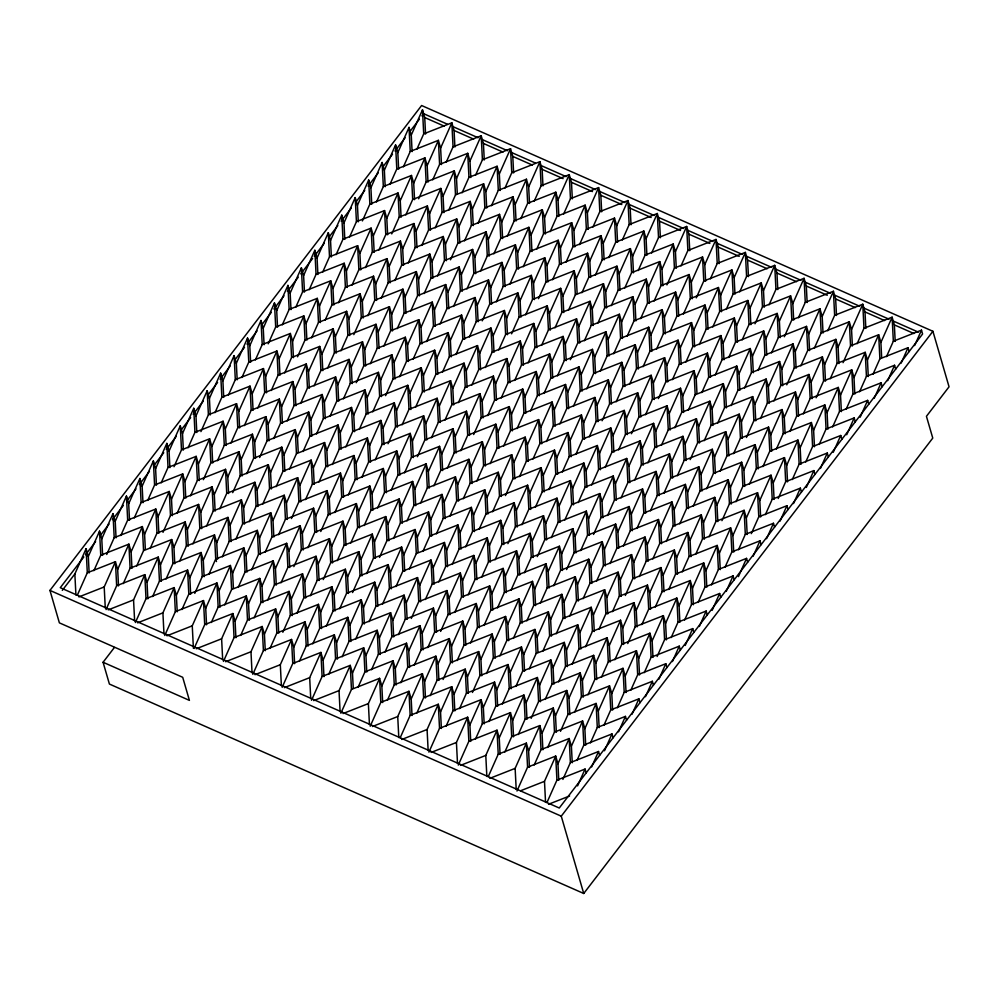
<?xml version="1.0" encoding="UTF-8"?>
<svg xmlns="http://www.w3.org/2000/svg" width="999" height="999" viewBox="0 0 999 999"><rect width="100%" height="100%" fill="white"/><g stroke="black" fill="none" stroke-linecap="round" stroke-linejoin="round"><path stroke-width="1.5" d="M62.3 590.372L74.85 573.988L86.076 548.738L88.312 556.431L89.148 572.951M88.312 556.431L99.538 531.181L101.773 538.873L102.61 555.394M101.773 538.873L112.987 513.623L115.222 521.316L116.059 537.837M77.323 595.217L87.3 572.777L86.076 548.738M115.222 521.316L126.448 496.066L128.684 503.758L129.52 520.292M93.894 570.641L100.749 555.219L99.538 531.181M128.684 503.758L139.897 478.509L142.133 486.201L142.982 502.734M106.731 554.495L114.211 537.662L112.987 513.623M142.133 486.201L153.359 460.964L155.594 468.643L156.431 485.177M120.804 535.539L127.672 520.104L126.448 496.066M155.594 468.643L166.821 443.406L169.056 451.098L169.892 467.619M134.266 517.981L141.121 502.547L139.897 478.509M105.27 607.979L104.208 586.95L115.434 561.7L87.3 572.777M169.056 451.098L180.27 425.849L182.505 433.541L183.341 450.062M147.727 500.424L154.583 484.99L153.359 460.964M118.506 585.913L117.67 569.393L128.883 544.143L100.749 555.219M182.505 433.541L193.731 408.291L195.966 415.984L196.803 432.505M161.176 482.867L168.032 467.432L166.821 443.406M131.955 568.356L131.119 551.835L142.345 526.585L114.211 537.662M106.056 609.577L116.646 585.739L115.434 561.7L117.67 569.393M195.966 415.984L207.18 390.734L209.415 398.426L210.252 414.947M174.013 466.708L181.493 449.887L180.27 425.849M145.342 549.3L144.58 534.278L155.794 509.028L127.672 520.104M123.252 583.603L130.107 568.181L128.883 544.143L131.119 551.835M209.415 398.426L220.642 373.176L222.877 380.869L223.714 397.39M188.087 447.752L194.942 432.33L193.731 408.291M158.866 533.241L158.029 516.72L169.256 491.471L141.121 502.547M136.701 566.046L143.556 550.624L142.345 526.585L144.58 534.278M222.877 380.869L234.103 355.619L236.338 363.311L237.175 379.832M200.924 431.605L208.404 414.772L207.18 390.734M172.328 515.684L171.491 499.163L182.717 473.913L154.583 484.99M150.162 548.488L157.018 533.066L155.794 509.028L158.029 516.72M236.338 363.311L247.552 338.062L249.787 345.754L250.624 362.275M214.997 412.637L221.865 397.215L220.642 373.176M185.789 498.139L184.952 481.605L196.166 456.356L168.032 467.432M162.999 532.342L170.479 515.509L169.256 491.471L171.491 499.163M134.628 620.941L133.554 599.899L144.78 574.662L116.646 585.739M249.787 345.754L261.014 320.504L263.249 328.196L264.086 344.73M228.459 395.092L235.314 379.657L234.103 355.619M199.238 480.581L198.401 464.048L209.628 438.811L181.493 449.887M177.073 513.386L183.928 497.952L182.717 473.913L184.952 481.605M147.852 598.876L147.015 582.355L158.242 557.105L130.107 568.181M263.249 328.196L274.463 302.959L276.698 310.639L277.535 327.173M241.92 377.535L248.776 362.1L247.552 338.062M212.7 463.024L211.863 446.491L223.077 421.253L194.942 432.33M190.534 495.829L197.39 480.394L196.166 456.356L198.401 464.048M161.314 581.318L160.477 564.797L171.691 539.547L143.556 550.624M135.402 622.539L146.004 598.688L144.78 574.662L147.015 582.355M276.698 310.639L287.924 285.402L290.16 293.094L290.996 309.615M255.369 359.977L262.225 344.543L261.014 320.504M226.149 445.467L225.312 428.946L236.538 403.696L208.404 414.772M203.359 479.67L210.839 462.837L209.628 438.811L211.863 446.491M174.763 563.761L173.926 547.24L185.152 521.99L157.018 533.066M152.597 596.565L159.453 581.143L158.242 557.105L160.477 564.797M290.16 293.094L301.386 267.844L303.609 275.537L304.458 292.058M268.207 343.818L275.687 326.985L274.463 302.959M239.61 427.909L238.773 411.388L250 386.138L221.865 397.215M217.445 460.714L224.3 445.279L223.077 421.253L225.312 428.946M188.224 546.203L187.387 529.682L198.601 504.433L170.479 515.509M166.059 579.008L172.914 563.586L171.691 539.547L173.926 547.24M303.609 275.537L314.835 250.287L317.07 257.979L317.907 274.5M282.28 324.862L289.148 309.428L287.924 285.402M253.072 410.352L252.223 393.831L263.449 368.581L235.314 379.657M230.894 443.156L237.762 427.734L236.538 403.696L238.773 411.388M201.686 528.646L200.836 512.125L212.063 486.875L183.928 497.952M179.508 561.45L186.376 546.028L185.152 521.99L187.387 529.682M317.07 257.979L328.296 232.73L330.532 240.422L331.368 256.943M295.741 307.305L302.597 291.883L301.386 267.844M266.521 392.794L265.684 376.273L276.91 351.024L248.776 362.1M244.355 425.599L251.211 410.177L250 386.138L252.223 393.831M215.135 511.088L214.298 494.567L225.524 469.318L197.39 480.394M192.969 543.893L199.825 528.471L198.601 504.433L200.836 512.125M163.973 633.89L162.912 612.862L174.138 587.612L146.004 598.688M330.532 240.422L341.745 215.172L343.981 222.864L344.817 239.385M309.203 289.747L316.059 274.325L314.835 250.287M279.982 375.237L279.146 358.716L290.359 333.466L262.225 344.543M257.817 408.042L264.673 392.619L263.449 368.581L265.684 376.273M228.596 493.543L227.76 477.01L238.973 451.76L210.839 462.837M206.431 526.348L213.287 510.914L212.063 486.875L214.298 494.567M177.21 611.838L176.373 595.304L187.587 570.067L159.453 581.143M343.981 222.864L355.207 197.615L357.442 205.307L358.279 221.828M322.652 272.19L329.508 256.768L328.296 232.73M293.431 357.679L292.595 341.159L303.821 315.909L275.687 326.985M271.266 390.484L278.122 375.062L276.91 351.024L279.146 358.716M242.045 475.986L241.209 459.453L252.435 434.215L224.3 445.279M219.88 508.791L226.736 493.356L225.524 469.318L227.76 477.01M190.659 594.28L189.822 577.747L201.049 552.509L172.914 563.586M164.76 635.501L175.349 611.65L174.138 587.612L176.373 595.304M357.442 205.307L368.668 180.057L370.891 187.75L371.74 204.271M336.114 254.633L342.969 239.211L341.745 215.172M306.893 340.135L306.056 323.601L317.27 298.351L289.148 309.428M284.727 372.939L291.583 357.505L290.359 333.466L292.595 341.159M255.507 458.429L254.67 441.895L265.884 416.658L237.762 427.734M232.717 492.632L240.197 475.799L238.973 451.76L241.209 459.453M204.121 576.723L203.284 560.202L214.498 534.952L186.376 546.028M181.955 609.527L188.811 594.093L187.587 570.067L189.822 577.747M370.891 187.75L382.118 162.5L384.353 170.192L385.189 186.726M349.563 237.075L356.431 221.653L355.207 197.615M320.354 322.577L319.505 306.044L330.731 280.806L302.597 291.883M297.552 356.78L305.045 339.947L303.821 315.909L306.056 323.601M268.968 440.871L268.119 424.35L279.345 399.101L251.211 410.177M246.79 473.676L253.659 458.241L252.435 434.215L254.67 441.895M217.57 559.165L216.733 542.644L227.959 517.395L199.825 528.471M194.78 593.369L202.26 576.548L201.049 552.509L203.284 560.202M384.353 170.192L395.579 144.942L397.814 152.635L398.651 169.168M362.4 220.929L369.88 204.096L368.668 180.057M333.803 305.02L332.967 288.486L344.193 263.249L316.059 274.325M311.638 337.824L318.494 322.39L317.27 298.351L319.505 306.044M282.417 423.314L281.581 406.793L292.807 381.543L264.673 392.619M259.628 457.517L267.108 440.684L265.884 416.658L268.119 424.35M231.031 541.608L230.195 525.087L241.421 499.837L213.287 510.914M208.866 574.413L215.722 558.99L214.498 534.952L216.733 542.644M397.814 152.635L409.028 127.397L411.263 135.077L412.1 151.611M376.486 201.973L383.341 186.538L382.118 162.5M347.265 287.462L346.428 270.941L357.642 245.692L329.508 256.768M325.1 320.267L331.955 304.832L330.731 280.806L332.967 288.486M295.879 405.756L295.042 389.235L306.256 363.986L278.122 375.062M273.714 438.561L280.569 423.139L279.345 399.101L281.581 406.793M244.493 524.05L243.656 507.529L254.87 482.28L226.736 493.356M222.315 556.855L229.183 541.433L227.959 517.395L230.195 525.087M193.406 648.363L192.258 625.824L203.484 600.574L175.349 611.65M411.263 135.077L422.49 109.84L424.725 117.532L425.562 134.053M389.935 184.415L396.79 168.981L395.579 144.942M360.714 269.905L359.877 253.384L371.104 228.134L342.969 239.211M338.549 302.709L345.404 287.275L344.193 263.249L346.428 270.941M309.328 388.199L308.491 371.678L319.717 346.428L291.583 357.505M287.163 421.004L294.018 405.582L292.807 381.543L295.042 389.235M257.942 506.493L257.105 489.972L268.331 464.722L240.197 475.799M235.776 539.298L242.632 523.876L241.421 499.837L243.656 507.529M206.556 624.8L205.719 608.266L216.945 583.016L188.811 594.093M403.396 166.858L410.252 151.423L409.028 127.397M374.175 252.347L373.339 235.826L384.553 210.577L356.431 221.653M352.01 285.152L358.866 269.73L357.642 245.692L359.877 253.384M322.789 370.641L321.953 354.121L333.167 328.871L305.045 339.947M300.624 403.446L307.48 388.024L306.256 363.986L308.491 371.678M271.403 488.936L270.567 472.415L281.78 447.165L253.659 458.241M249.238 521.74L256.094 506.318L254.87 482.28L257.105 489.972M220.017 607.242L219.181 590.709L230.394 565.471L202.26 576.548M194.106 648.463L204.708 624.612L203.484 600.574L205.719 608.266M416.845 149.301L423.713 133.866L422.49 109.84M387.637 234.79L386.788 218.269L398.014 193.019L369.88 204.096M365.459 267.595L372.327 252.173L371.104 228.134L373.339 235.826M336.238 353.084L335.402 336.563L346.628 311.313L318.494 322.39M314.073 385.889L320.929 370.467L319.717 346.428L321.953 354.121M284.852 471.391L284.016 454.857L295.242 429.607L267.108 440.684M262.687 504.195L269.543 488.761L268.331 464.722L270.567 472.415M233.391 588.174L232.63 573.151L243.856 547.914L215.722 558.99L216.471 561.55M211.301 622.489L218.157 607.055L216.945 583.016L219.181 590.709M401.086 217.233L400.249 200.712L411.476 175.462L383.341 186.538M378.921 250.037L385.776 234.615L384.553 210.577L386.788 218.269M349.7 335.527L348.863 319.006L360.09 293.756L331.955 304.832M327.535 368.344L334.39 352.909L333.167 328.871L335.402 336.563M298.239 452.322L297.477 437.3L308.703 412.063L280.569 423.139M276.149 486.638L283.004 471.203L281.78 447.165L284.016 454.857M246.928 572.127L246.091 555.606L257.317 530.357L229.183 541.433M224.763 604.932L231.618 589.497L230.394 565.471L232.63 573.151M414.548 199.675L413.711 183.154L424.925 157.904L396.79 168.981M391.758 233.891L399.238 217.058L398.014 193.019L400.249 200.712M363.161 317.982L362.325 301.448L373.539 276.199L345.404 287.275M340.984 350.786L347.852 335.352L346.628 311.313L348.863 319.006M311.775 436.276L310.926 419.742L322.153 394.505L294.018 405.582M289.598 469.08L296.466 453.646L295.242 429.607L297.477 437.3M260.389 554.57L259.54 538.049L270.766 512.799L242.632 523.876M238.212 587.375L245.08 571.94L243.856 547.914L246.091 555.606M427.997 182.13L427.16 165.597L438.386 140.347L410.252 151.423M405.831 214.935L412.687 199.5L411.476 175.462L413.711 183.154M376.611 300.424L375.774 283.891L387 258.654L358.866 269.73M353.821 334.628L361.301 317.794L360.09 293.756L362.325 301.448M325.224 418.718L324.388 402.197L335.614 376.948L307.48 388.024M303.059 451.523L309.915 436.088L308.703 412.063L310.926 419.742M273.838 537.012L273.002 520.491L284.228 495.242L256.094 506.318M251.673 569.817L258.529 554.395L257.317 530.357L259.54 538.049M222.677 659.815L221.616 638.786L232.842 613.536L204.708 624.612M441.458 164.573L440.621 148.039L451.835 122.802L423.713 133.866M418.668 198.776L426.148 181.943L424.925 157.904L427.16 165.597M390.072 282.867L389.235 266.333L400.449 241.096L372.327 252.173M367.907 315.672L374.762 300.237L373.539 276.199L375.774 283.891M338.686 401.161L337.849 384.64L349.063 359.39L320.929 370.467M316.521 433.966L323.376 418.531L322.153 394.505L324.388 402.197M287.3 519.455L286.463 502.934L297.677 477.684L269.543 488.761M265.135 552.26L271.99 536.838L270.766 512.799L273.002 520.491M235.914 637.749L235.077 621.228L246.291 595.978L218.157 607.055M432.742 179.82L439.597 164.385L438.386 140.347L440.621 148.039M403.521 265.309L402.684 248.788L413.911 223.539L385.776 234.615M381.356 298.114L388.211 282.68L387 258.654L389.235 266.333M352.135 383.604L351.298 367.083L362.525 341.833L334.39 352.909M329.97 416.408L336.825 400.986L335.614 376.948L337.849 384.64M300.749 501.898L299.912 485.377L311.139 460.127L283.004 471.203M278.584 534.702L285.439 519.28L284.228 495.242L286.463 502.934M249.363 620.192L248.526 603.671L259.752 578.421L231.618 589.497M223.464 661.413L234.053 637.574L232.842 613.536L235.077 621.228M446.203 162.263L453.059 146.828L451.835 122.802L454.07 130.482L454.907 147.015M416.983 247.752L416.146 231.231L427.372 205.981L399.238 217.058M394.817 280.557L401.673 265.135L400.449 241.096L402.684 248.788M365.597 366.046L364.76 349.525L375.986 324.275L347.852 335.352M343.431 398.851L350.287 383.429L349.063 359.39L351.298 367.083M314.21 484.34L313.374 467.819L324.588 442.569L296.466 453.646M291.421 518.556L298.901 501.723L297.677 477.684L299.912 485.377M262.824 602.647L261.988 586.113L273.202 560.864L245.08 571.94M240.659 635.451L247.515 620.017L246.291 595.978L248.526 603.671M430.444 230.195L429.595 213.674L440.821 188.424L412.687 199.5M408.266 262.999L415.134 247.577L413.911 223.539L416.146 231.231M379.058 348.489L378.209 331.968L389.435 306.718L361.301 317.794M356.256 382.704L363.748 365.871L362.525 341.833L364.76 349.525M327.672 466.783L326.823 450.262L338.049 425.012L309.915 436.088M305.494 499.6L312.362 484.165L311.139 460.127L313.374 467.819M276.286 585.089L275.437 568.556L286.663 543.319L258.529 554.395M254.108 617.894L260.976 602.459L259.752 578.421L261.988 586.113M443.893 212.637L443.057 196.116L454.283 170.866L426.148 181.943M421.728 245.442L428.583 230.02L427.372 205.981L429.595 213.674M392.507 330.931L391.67 314.41L402.897 289.161L374.762 300.237M370.342 363.736L377.197 348.314L375.986 324.275L378.209 331.968M341.121 449.238L340.284 432.704L351.511 407.455L323.376 418.531M318.956 482.042L325.811 466.608L324.588 442.569L326.823 450.262M289.735 567.532L288.898 550.998L300.125 525.761L271.99 536.838M267.57 600.337L274.425 584.902L273.202 560.864L275.437 568.556M457.28 193.581L456.518 178.559L467.732 153.309L439.597 164.385M435.189 227.884L442.045 212.462L440.821 188.424L443.057 196.116M405.969 313.386L405.132 296.853L416.346 271.603L388.211 282.68M383.803 346.191L390.659 330.756L389.435 306.718L391.67 314.41M354.583 431.68L353.746 415.147L364.96 389.91L336.825 400.986M332.417 464.485L339.273 449.051L338.049 425.012L340.284 432.704M303.197 549.974L302.36 533.454L313.574 508.204L285.439 519.28M281.031 582.779L287.887 567.345L286.663 543.319L288.898 550.998M252.035 672.777L250.974 651.748L262.188 626.498L234.053 637.574M470.804 177.522L469.967 161.001L481.193 135.752L453.059 146.828M448.638 210.327L455.494 194.905L454.283 170.866L456.518 178.559M419.418 295.829L418.581 279.295L429.807 254.058L401.673 265.135M397.252 328.634L404.108 313.199L402.897 289.161L405.132 296.853M368.032 414.123L367.195 397.602L378.421 372.352L350.287 383.429M345.866 446.928L352.722 431.493L351.511 407.455L353.746 415.147M316.646 532.417L315.809 515.896L327.035 490.646L298.901 501.723M293.856 566.62L301.336 549.787L300.125 525.761L302.36 533.454M265.259 650.711L264.423 634.19L275.649 608.94L247.515 620.017M462.1 192.782L468.956 177.347L467.732 153.309L469.967 161.001M432.879 278.271L432.043 261.738L443.256 236.501L415.134 247.577M410.714 311.076L417.57 295.642L416.346 271.603L418.581 279.295M381.493 396.566L380.656 380.045L391.87 354.795L363.748 365.871M359.328 429.37L366.183 413.936L364.96 389.91L367.195 397.602M330.107 514.86L329.27 498.339L340.484 473.089L312.362 484.165M307.942 547.664L314.797 532.242L313.574 508.204L315.809 515.896M278.721 633.154L277.884 616.633L289.098 591.383L260.976 602.459M252.809 674.375L263.411 650.536L262.188 626.498L264.423 634.19M475.549 175.225L482.417 159.79L481.193 135.752L483.429 143.444L484.265 159.977M446.341 260.714L445.492 244.193L456.718 218.943L428.583 230.02M424.163 293.519L431.031 278.084L429.807 254.058L432.043 261.738M394.955 379.008L394.106 362.487L405.332 337.237L377.197 348.314M372.777 411.813L379.645 396.391L378.421 372.352L380.656 380.045M343.556 497.302L342.719 480.781L353.946 455.532L325.811 466.608M320.766 531.518L328.246 514.685L327.035 490.646L329.27 498.339M292.17 615.596L291.333 599.075L302.56 573.826L274.425 584.902M270.005 648.401L276.86 632.979L275.649 608.94L277.884 616.633M459.79 243.157L458.953 226.636L470.179 201.386L442.045 212.462M437.624 275.961L444.48 260.527L443.256 236.501L445.492 244.193M408.404 361.451L407.567 344.93L418.793 319.68L390.659 330.756M385.614 395.654L393.094 378.833L391.87 354.795L394.106 362.487M357.018 479.745L356.181 463.224L367.407 437.974L339.273 449.051M334.852 512.549L341.708 497.127L340.484 473.089L342.719 480.781M305.632 598.039L304.795 581.518L316.021 556.268L287.887 567.345M282.842 632.255L290.322 615.421L289.098 591.383L291.333 599.075M473.251 225.599L472.415 209.078L483.628 183.828L455.494 194.905M450.462 259.802L457.942 242.982L456.718 218.943L458.953 226.636M421.865 343.893L421.029 327.372L432.242 302.123L404.108 313.199M399.7 376.698L406.556 361.276L405.332 337.237L407.567 344.93M370.479 462.187L369.642 445.666L380.856 420.417L352.722 431.493M348.301 494.992L355.169 479.57L353.946 455.532L356.181 463.224M319.093 580.494L318.244 563.96L329.47 538.723L301.336 549.787M296.915 613.299L303.783 597.864L302.56 573.826L304.795 581.518M486.7 208.042L485.864 191.521L497.09 166.271L468.956 177.347M464.535 240.846L471.391 225.424L470.179 201.386L472.415 209.078M435.314 326.336L434.478 309.815L445.704 284.565L417.57 295.642M413.149 359.141L420.005 343.718L418.793 319.68L421.029 327.372M383.928 444.642L383.092 428.109L394.318 402.859L366.183 413.936M361.763 477.447L368.619 462.013L367.407 437.974L369.642 445.666M332.542 562.937L331.705 546.403L342.932 521.166L314.797 532.242M310.377 595.741L317.232 580.307L316.021 556.268L318.244 563.96M281.381 685.739L280.319 664.71L291.546 639.46L263.411 650.536M500.162 190.484L499.325 173.963L510.539 148.714L482.417 159.79M477.997 223.289L484.852 207.867L483.628 183.828L485.864 191.521M448.776 308.778L447.939 292.257L459.153 267.008L431.031 278.084M426.61 341.583L433.466 326.161L432.242 302.123L434.478 309.815M397.39 427.085L396.553 410.552L407.767 385.314L379.645 396.391M375.224 459.89L382.08 444.455L380.856 420.417L383.092 428.109M346.004 545.379L345.167 528.858L356.381 503.608L328.246 514.685M323.214 579.582L330.694 562.749L329.47 538.723L331.705 546.403M294.618 663.673L293.781 647.152L304.995 621.902L276.86 632.979M491.446 205.732L498.314 190.31L497.09 166.271L499.325 173.963M462.225 291.233L461.388 274.7L472.614 249.45L444.48 260.527M440.059 324.038L446.915 308.604L445.704 284.565L447.939 292.257M410.839 409.528L410.002 392.994L421.228 367.757L393.094 378.833M388.049 443.731L395.529 426.898L394.318 402.859L396.553 410.552M359.453 527.822L358.616 511.301L369.842 486.051L341.708 497.127M337.287 560.626L344.143 545.192L342.932 521.166L345.167 528.858M308.067 646.116L307.23 629.595L318.456 604.345L290.322 615.421M282.168 687.337L292.757 663.498L291.546 639.46L293.781 647.152M504.907 188.187L511.763 172.752L510.539 148.714L512.774 156.406L513.623 172.927M475.686 273.676L474.85 257.143L486.076 231.905L457.942 242.982M453.521 306.481L460.377 291.046L459.153 267.008L461.388 274.7M424.3 391.97L423.464 375.449L434.69 350.199L406.556 361.276M402.135 424.775L408.991 409.34L407.767 385.314L410.002 392.994M372.914 510.264L372.078 493.743L383.304 468.494L355.169 479.57M350.749 543.069L357.605 527.647L356.381 503.608L358.616 511.301M321.528 628.558L320.691 612.037L331.905 586.788L303.783 597.864M299.363 661.363L306.218 645.941L304.995 621.902L307.23 629.595M489.148 256.119L488.311 239.585L499.525 214.348L471.391 225.424M466.97 288.923L473.838 273.489L472.614 249.45L474.85 257.143M437.762 374.413L436.913 357.892L448.139 332.642L420.005 343.718M415.584 407.217L422.452 391.783L421.228 367.757L423.464 375.449M386.376 492.707L385.527 476.186L396.753 450.936L368.619 462.013M364.198 525.511L371.066 510.089L369.842 486.051L372.078 493.743M334.99 611.001L334.141 594.48L345.367 569.23L317.232 580.307M312.812 643.806L319.68 628.383L318.456 604.345L320.691 612.037M502.597 238.561L501.76 222.04L512.986 196.791L484.852 207.867M480.432 271.366L487.287 255.931L486.076 231.905L488.311 239.585M451.211 356.855L450.374 340.334L461.6 315.085L433.466 326.161M429.046 389.66L435.901 374.238L434.69 350.199L436.913 357.892M399.825 475.149L398.988 458.628L410.214 433.379L382.08 444.455M377.659 507.954L384.515 492.532L383.304 468.494L385.527 476.186M348.439 593.443L347.602 576.923L358.828 551.673L330.694 562.749M326.273 626.248L333.129 610.826L331.905 586.788L334.141 594.48M516.058 221.004L515.222 204.483L526.436 179.233L498.314 190.31M493.893 253.808L500.749 238.374L499.525 214.348L501.76 222.04M464.672 339.298L463.836 322.777L475.049 297.527L446.915 308.604M442.507 372.103L449.363 356.68L448.139 332.642L450.374 340.334M413.286 457.592L412.45 441.071L423.663 415.821L395.529 426.898M391.121 490.397L397.977 474.975L396.753 450.936L398.988 458.628M361.9 575.899L361.064 559.365L372.277 534.115L344.143 545.192M339.735 608.703L346.591 593.269L345.367 569.23L347.602 576.923M310.739 698.701L309.678 677.659L320.891 652.422L292.757 663.498M529.507 203.446L528.671 186.925L539.897 161.676L511.763 172.752M507.342 236.251L514.198 220.829L512.986 196.791L515.222 204.483M478.121 321.74L477.285 305.219L488.511 279.97L460.377 291.046M455.956 354.545L462.812 339.123L461.6 315.085L463.836 322.777M426.735 440.035L425.899 423.514L437.125 398.264L408.991 409.34M404.57 472.839L411.426 457.417L410.214 433.379L412.45 441.071M375.349 558.341L374.513 541.808L385.739 516.57L357.605 527.647M352.56 592.544L360.04 575.711L358.828 551.673L361.064 559.365M323.963 676.635L323.127 660.114L334.353 634.865L306.218 645.941M520.804 218.694L527.659 203.272L526.436 179.233L528.671 186.925M491.583 304.183L490.746 287.662L501.96 262.412L473.838 273.489M469.418 336.988L476.273 321.566L475.049 297.527L477.285 305.219M440.197 422.49L439.36 405.956L450.574 380.706L422.452 391.783M417.407 456.693L424.887 439.86L423.663 415.821L425.899 423.514M388.811 540.784L387.974 524.25L399.188 499.013L371.066 510.089M366.645 573.588L373.501 558.154L372.277 534.115L374.513 541.808M337.425 659.078L336.588 642.557L347.802 617.307L319.68 628.383M311.513 700.299L322.115 676.448L320.891 652.422L323.127 660.114M534.253 201.136L541.121 185.714L539.897 161.676L542.132 169.368L542.969 185.889M505.044 286.626L504.195 270.105L515.422 244.855L487.287 255.931M482.242 320.841L489.735 304.008L488.511 279.97L490.746 287.662M453.658 404.932L452.809 388.399L464.036 363.161L435.901 374.238M431.481 437.737L438.349 422.302L437.125 398.264L439.36 405.956M402.272 523.226L401.423 506.705L412.649 481.456L384.515 492.532M379.47 557.43L386.95 540.596L385.739 516.57L387.974 524.25M350.874 641.52L350.037 624.999L361.263 599.75L333.129 610.826M328.708 674.325L335.564 658.903L334.353 634.865L336.588 642.557M518.493 269.081L517.657 252.547L528.883 227.31L500.749 238.374M496.328 301.885L503.184 286.451L501.96 262.412L504.195 270.105M467.107 387.375L466.271 370.841L477.497 345.604L449.363 356.68M444.942 420.179L451.798 404.745L450.574 380.706L452.809 388.399M415.721 505.669L414.885 489.148L426.111 463.898L397.977 474.975M393.556 538.473L400.412 523.039L399.188 499.013L401.423 506.705M364.335 623.963L363.499 607.442L374.725 582.192L346.591 593.269M342.17 656.768L349.026 641.346L347.802 617.307L350.037 624.999M531.955 251.523L531.118 234.99L542.332 209.753L514.198 220.829M509.79 284.328L516.645 268.893L515.422 244.855L517.657 252.547M480.569 369.817L479.732 353.296L490.946 328.047L462.812 339.123M458.404 402.622L465.259 387.187L464.036 363.161L466.271 370.841M429.183 488.111L428.346 471.59L439.56 446.341L411.426 457.417M407.005 520.916L413.873 505.494L412.649 481.456L414.885 489.148M377.797 606.405L376.96 589.885L388.174 564.635L360.04 575.711M355.619 639.21L362.487 623.788L361.263 599.75L363.499 607.442M545.404 233.966L544.567 217.445L555.794 192.195L527.659 203.272M523.239 266.77L530.094 251.336L528.883 227.31L531.118 234.99M494.018 352.26L493.181 335.739L504.408 310.489L476.273 321.566M471.853 385.065L478.708 369.63L477.497 345.604L479.732 353.296M442.632 470.554L441.795 454.033L453.022 428.783L424.887 439.86M420.467 503.359L427.322 487.937L426.111 463.898L428.346 471.59M391.246 588.848L390.409 572.327L401.635 547.077L373.501 558.154M369.081 621.653L375.936 606.231L374.725 582.192L376.96 589.885M340.097 711.65L339.023 690.621L350.249 665.371L322.115 676.448M558.866 216.408L558.029 199.887L569.243 174.638L541.121 185.714M536.7 249.213L543.556 233.778L542.332 209.753L544.567 217.445M507.48 334.702L506.643 318.182L517.857 292.932L489.735 304.008M485.314 367.507L492.17 352.085L490.946 328.047L493.181 335.739M456.093 452.997L455.257 436.476L466.471 411.226L438.349 422.302M433.928 485.801L440.784 470.379L439.56 446.341L441.795 454.033M404.707 571.291L403.871 554.77L415.084 529.52L386.95 540.596M382.542 604.108L389.398 588.673L388.174 564.635L390.409 572.327M353.246 688.086L352.485 673.064L363.698 647.827L335.564 658.903M550.149 231.656L557.017 216.234L555.794 192.195L558.029 199.887M520.929 317.145L520.092 300.624L531.318 275.374L503.184 286.451M498.763 349.95L505.619 334.528L504.408 310.489L506.643 318.182M469.542 435.439L468.706 418.918L479.932 393.668L451.798 404.745M447.377 468.244L454.233 452.822L453.022 428.783L455.257 436.476M418.082 552.235L417.32 537.212L428.546 511.963L400.412 523.039M395.991 586.55L402.847 571.116L401.635 547.077L403.871 554.77M366.77 672.04L365.934 655.506L377.16 630.269L349.026 641.346M340.871 713.261L351.461 689.41L350.249 665.371L352.485 673.064M563.611 214.098L570.466 198.676L569.243 174.638L571.478 182.33L572.327 198.851M534.39 299.588L533.553 283.067L544.78 257.817L516.645 268.893M511.6 333.803L519.08 316.97L517.857 292.932L520.092 300.624M483.004 417.894L482.167 401.361L493.394 376.111L465.259 387.187M460.839 450.699L467.694 435.264L466.471 411.226L468.706 418.918M431.618 536.188L430.781 519.655L442.008 494.418L413.873 505.494M409.453 568.993L416.308 553.558L415.084 529.52L417.32 537.212M380.232 654.482L379.395 637.961L390.609 612.712L362.487 623.788M358.067 687.287L364.922 671.852L363.698 647.827L365.934 655.506M547.852 282.03L547.015 265.509L558.229 240.26L530.094 251.336M525.674 314.835L532.542 299.413L531.318 275.374L533.553 283.067M496.466 400.337L495.629 383.803L506.843 358.566L478.708 369.63M473.676 434.54L481.156 417.707L479.932 393.668L482.167 401.361M445.079 518.631L444.23 502.097L455.457 476.86L427.322 487.937M422.902 551.436L429.77 536.001L428.546 511.963L430.781 519.655M393.693 636.925L392.844 620.404L404.071 595.154L375.936 606.231M371.516 669.73L378.384 654.295L377.16 630.269L379.395 637.961M561.301 264.485L560.464 247.952L571.69 222.702L543.556 233.778M538.511 298.689L545.991 281.855L544.78 257.817L547.015 265.509M509.915 382.779L509.078 366.246L520.304 341.009L492.17 352.085M487.749 415.584L494.605 400.149L493.394 376.111L495.629 383.803M458.529 501.073L457.692 484.552L468.918 459.303L440.784 470.379M436.363 533.878L443.219 518.444L442.008 494.418L444.23 502.097M407.142 619.368L406.306 602.847L417.532 577.597L389.398 588.673M384.977 652.172L391.833 636.75L390.609 612.712L392.844 620.404M574.762 246.928L573.926 230.394L585.139 205.157L557.017 216.234M552.597 279.732L559.452 264.298L558.229 240.26L560.464 247.952M523.376 365.222L522.539 348.701L533.753 323.451L505.619 334.528M501.211 398.027L508.066 382.592L506.843 358.566L509.078 366.246M471.99 483.516L471.153 466.995L482.367 441.745L454.233 452.822M449.825 516.321L456.68 500.899L455.457 476.86L457.692 484.552M420.604 601.81L419.767 585.289L430.981 560.039L402.847 571.116M398.439 634.615L405.294 619.193L404.071 595.154L406.306 602.847M369.443 724.612L368.381 703.583L379.595 678.333L351.461 689.41M588.211 229.37L587.375 212.837L598.601 187.6L570.466 198.676M566.046 262.175L572.902 246.741L571.69 222.702L573.926 230.394M536.825 347.664L535.988 331.144L547.215 305.894L519.08 316.97M514.66 380.469L521.515 365.035L520.304 341.009L522.539 348.701M485.439 465.959L484.602 449.438L495.829 424.188L467.694 435.264M463.274 498.763L470.129 483.341L468.918 459.303L471.153 466.995M434.053 584.253L433.216 567.732L444.443 542.482L416.308 553.558M411.263 618.468L418.743 601.635L417.532 577.597L419.767 585.289M382.667 702.547L381.83 686.026L393.057 660.776L364.922 671.852M579.507 244.618L586.363 229.183L585.139 205.157L587.375 212.837M550.287 330.107L549.45 313.586L560.676 288.336L532.542 299.413M528.121 362.912L534.977 347.49L533.753 323.451L535.988 331.144M498.901 448.401L498.064 431.88L509.278 406.63L481.156 417.707M476.735 481.206L483.591 465.784L482.367 441.745L484.602 449.438M447.515 566.695L446.678 550.174L457.892 524.925L429.77 536.001M425.349 599.5L432.205 584.078L430.981 560.039L433.216 567.732M396.128 685.002L395.292 668.468L406.506 643.219L378.384 654.295M370.217 726.223L380.819 702.372L379.595 678.333L381.83 686.026M592.956 227.06L599.825 211.626L598.601 187.6L600.836 195.292L601.673 211.813M563.748 312.55L562.899 296.029L574.125 270.779L545.991 281.855M541.57 345.354L548.439 329.932L547.215 305.894L549.45 313.586M512.362 430.844L511.513 414.323L522.739 389.073L494.605 400.149M490.184 463.648L497.052 448.226L495.829 424.188L498.064 431.88M460.976 549.15L460.127 532.617L471.353 507.367L443.219 518.444M438.798 581.955L445.666 566.52L444.443 542.482L446.678 550.174M409.578 667.444L408.741 650.911L419.967 625.674L391.833 636.75M387.412 700.249L394.268 684.814L393.057 660.776L395.292 668.468M577.122 293.494L576.361 278.471L587.587 253.222L559.452 264.298M555.032 327.797L561.888 312.375L560.676 288.336L562.899 296.029M525.811 413.286L524.975 396.765L536.201 371.516L508.066 382.592M503.646 446.091L510.501 430.669L509.278 406.63L511.513 414.323M474.425 531.593L473.588 515.059L484.815 489.822L456.68 500.899M452.26 564.398L459.115 548.963L457.892 524.925L460.127 532.617M423.039 649.887L422.202 633.366L433.429 608.116L405.294 619.193M400.874 682.692L407.729 667.257L406.506 643.219L408.741 650.911M590.659 277.435L589.822 260.914L601.036 235.664L572.902 246.741M568.493 310.239L575.349 294.817L574.125 270.779L576.361 278.471M539.273 395.741L538.436 379.208L549.65 353.958L521.515 365.035M517.107 428.546L523.963 413.111L522.739 389.073L524.975 396.765M487.887 514.035L487.05 497.502L498.264 472.265L470.129 483.341M465.721 546.84L472.577 531.406L471.353 507.367L473.588 515.059M436.501 632.33L435.664 615.809L446.878 590.559L418.743 601.635M414.323 665.134L421.191 649.7L419.967 625.674L422.202 633.366M604.108 259.877L603.271 243.356L614.497 218.107L586.363 229.183M581.942 292.695L588.798 277.26L587.587 253.222L589.822 260.914M552.722 378.184L551.885 361.65L563.111 336.413L534.977 347.49M530.556 410.989L537.412 395.554L536.201 371.516L538.436 379.208M501.336 496.478L500.499 479.957L511.725 454.707L483.591 465.784M479.17 529.283L486.026 513.848L484.815 489.822L487.05 497.502M449.95 614.772L449.113 598.251L460.339 573.001L432.205 584.078M427.784 647.577L434.64 632.155L433.429 608.116L435.664 615.809M398.801 737.574L397.727 716.545L408.953 691.296L380.819 702.372M617.569 242.332L616.733 225.799L627.946 200.549L599.825 211.626M595.404 275.137L602.26 259.703L601.036 235.664L603.271 243.356M566.183 360.627L565.347 344.093L576.56 318.856L548.439 329.932M544.018 393.431L550.874 377.997L549.65 353.958L551.885 361.65M514.797 478.921L513.961 462.4L525.174 437.15L497.052 448.226M492.632 511.725L499.488 496.291L498.264 472.265L500.499 479.957M463.411 597.215L462.574 580.694L473.788 555.444L445.666 566.52M440.621 631.418L448.101 614.597L446.878 590.559L449.113 598.251M412.025 715.509L411.188 698.988L422.402 673.738L394.268 684.814M608.853 257.58L615.721 242.145L614.497 218.107L616.733 225.799M579.645 343.069L578.796 326.548L590.022 301.298L561.888 312.375M557.467 375.874L564.335 360.439L563.111 336.413L565.347 344.093M528.246 461.363L527.41 444.842L538.636 419.592L510.501 430.669M505.457 495.566L512.937 478.746L511.725 454.707L513.961 462.4M476.86 579.657L476.024 563.136L487.25 537.887L459.115 548.963M454.695 612.462L461.55 597.04L460.339 573.001L462.574 580.694M425.474 697.951L424.637 681.43L435.864 656.181L407.729 667.257M400.199 737.774L410.164 715.334L408.953 691.296L411.188 698.988M622.315 240.022L629.17 224.588L627.946 200.549L630.182 208.242L631.031 224.775M593.094 325.512L592.257 308.991L603.483 283.741L575.349 294.817M570.304 359.715L577.784 342.882L576.56 318.856L578.796 326.548M541.708 443.806L540.871 427.285L552.097 402.035L523.963 413.111M519.542 476.61L526.398 461.188L525.174 437.15L527.41 444.842M490.322 562.1L489.485 545.579L500.711 520.329L472.577 531.406M468.156 594.904L475.012 579.482L473.788 555.444L476.024 563.136M438.936 680.406L438.099 663.873L449.325 638.623L421.191 649.7M416.77 713.211L423.626 697.777L422.402 673.738L424.637 681.43M606.555 307.954L605.719 291.433L616.932 266.184L588.798 277.26M584.39 340.759L591.246 325.337L590.022 301.298L592.257 308.991M555.169 426.248L554.333 409.727L565.546 384.478L537.412 395.554M532.991 459.053L539.86 443.631L538.636 419.592L540.871 427.285M503.783 544.542L502.934 528.021L514.16 502.772L486.026 513.848M481.605 577.347L488.474 561.925L487.25 537.887L489.485 545.579M452.397 662.849L451.548 646.316L462.774 621.078L434.64 632.155M430.219 695.654L437.087 680.219L435.864 656.181L438.099 663.873M620.004 290.397L619.168 273.876L630.394 248.626L602.26 259.703M597.839 323.201L604.695 307.779L603.483 283.741L605.719 291.433M568.618 408.691L567.782 392.17L579.008 366.92L550.874 377.997M546.453 441.496L553.309 426.073L552.097 402.035L554.333 409.727M517.232 526.997L516.396 510.464L527.622 485.214L499.488 496.291M495.067 559.802L501.923 544.368L500.711 520.329L502.934 528.021M465.846 645.292L465.01 628.758L476.236 603.521L448.101 614.597M443.057 679.495L450.537 662.662L449.325 638.623L451.548 646.316M633.466 272.839L632.629 256.318L643.843 231.069L615.721 242.145M611.301 305.644L618.156 290.222L616.932 266.184L619.168 273.876M582.08 391.133L581.243 374.613L592.457 349.363L564.335 360.439M559.915 423.951L566.77 408.516L565.546 384.478L567.782 392.17M530.694 509.44L529.857 492.907L541.071 467.669L512.937 478.746M507.904 543.643L515.384 526.81L514.16 502.772L516.396 510.464M479.308 627.734L478.471 611.213L489.685 585.963L461.55 597.04M457.142 660.539L463.998 645.104L462.774 621.078L465.01 628.758M428.146 750.536L427.085 729.507L438.299 704.258L410.164 715.334M646.915 255.282L646.078 238.761L657.305 213.511L629.17 224.588M624.75 288.087L631.605 272.665L630.394 248.626L632.629 256.318M595.529 373.589L594.692 357.055L605.918 331.818L577.784 342.882M573.364 406.393L580.219 390.959L579.008 366.92L581.243 374.613M544.143 491.883L543.306 475.349L554.532 450.112L526.398 461.188M521.977 524.687L528.833 509.253L527.622 485.214L529.857 492.907M492.757 610.177L491.92 593.656L503.146 568.406L475.012 579.482M470.591 642.981L477.447 627.547L476.236 603.521L478.471 611.213M441.371 728.471L440.534 711.95L451.76 686.7L423.626 697.777M638.211 270.542L645.067 255.107L643.843 231.069L646.078 238.761M608.99 356.031L608.154 339.498L619.38 314.26L591.246 325.337M586.825 388.836L593.681 373.401L592.457 349.363L594.692 357.055M557.604 474.325L556.768 457.804L567.994 432.555L539.86 443.631M535.439 507.13L542.295 491.695L541.071 467.669L543.306 475.349M506.218 592.619L505.382 576.098L516.595 550.849L488.474 561.925M484.053 625.424L490.909 610.002L489.685 585.963L491.92 593.656M454.832 710.913L453.996 694.392L465.209 669.143L437.087 680.219M428.921 752.135L439.523 728.296L438.299 704.258L440.534 711.95M651.66 252.984L658.528 237.55L657.305 213.511L659.54 221.204L660.376 237.737M622.452 338.474L621.603 321.953L632.829 296.703L604.695 307.779M600.274 371.278L607.142 355.844L605.918 331.818L608.154 339.498M571.066 456.768L570.217 440.247L581.443 414.997L553.309 426.073M548.888 489.572L555.756 474.138L554.532 450.112L556.768 457.804M519.68 575.062L518.831 558.541L530.057 533.291L501.923 544.368M497.502 607.867L504.37 592.444L503.146 568.406L505.382 576.098M468.294 693.356L467.445 676.835L478.671 651.585L450.537 662.662M446.116 726.161L452.984 710.739L451.76 686.7L453.996 694.392M635.901 320.916L635.064 304.395L646.291 279.146L618.156 290.222M613.736 353.721L620.591 338.286L619.38 314.26L621.603 321.953M584.515 439.21L583.678 422.689L594.904 397.44L566.77 408.516M562.35 472.015L569.205 456.593L567.994 432.555L570.217 440.247M533.129 557.504L532.292 540.983L543.518 515.734L515.384 526.81M510.964 590.309L517.819 574.887L516.595 550.849L518.831 558.541M481.743 675.799L480.906 659.278L492.132 634.028L463.998 645.104M459.577 708.616L466.433 693.181L465.209 669.143L467.445 676.835M649.362 303.359L648.526 286.838L659.74 261.588L631.605 272.665M627.197 336.163L634.053 320.741L632.829 296.703L635.064 304.395M597.976 421.653L597.14 405.132L608.354 379.882L580.219 390.959M575.811 454.458L582.667 439.036L581.443 414.997L583.678 422.689M546.59 539.947L545.754 523.426L556.967 498.176L528.833 509.253M524.425 572.752L531.281 557.33L530.057 533.291L532.292 540.983M495.204 658.254L494.368 641.72L505.581 616.47L477.447 627.547M472.415 692.457L479.895 675.624L478.671 651.585L480.906 659.278M662.812 285.801L661.975 269.28L673.201 244.031L645.067 255.107M640.646 318.606L647.502 303.184L646.291 279.146L648.526 286.838M611.425 404.096L610.589 387.575L621.815 362.325L593.681 373.401M589.26 436.9L596.116 421.478L594.904 397.44L597.14 405.132M560.039 522.402L559.203 505.869L570.429 480.619L542.295 491.695M537.25 556.605L544.73 539.772L543.518 515.734L545.754 523.426M508.653 640.696L507.817 624.163L519.043 598.925L490.909 610.002M486.488 673.501L493.344 658.066L492.132 634.028L494.368 641.72M457.505 763.498L456.431 742.469L467.657 717.22L439.523 728.296M676.273 268.244L675.436 251.723L686.663 226.473L658.528 237.55M654.108 301.049L660.963 285.627L659.74 261.588L661.975 269.28M624.887 386.538L624.05 370.017L635.264 344.767L607.142 355.844M602.097 420.754L609.577 403.921L608.354 379.882L610.589 387.575M573.501 504.845L572.664 488.311L583.878 463.074L555.756 474.138M551.336 537.649L558.191 522.215L556.967 498.176L559.203 505.869M522.115 623.139L521.278 606.605L532.492 581.368L504.37 592.444M499.95 655.943L506.805 640.509L505.581 616.47L507.817 624.163M470.729 741.433L469.892 724.912L481.106 699.662L452.984 710.739M666.932 284.902L674.425 268.069L673.201 244.031L675.436 251.723M638.349 368.993L637.499 352.46L648.726 327.21L620.591 338.286M616.171 401.798L623.039 386.363L621.815 362.325L624.05 370.017M586.962 487.287L586.113 470.754L597.34 445.517L569.205 456.593M564.785 520.092L571.653 504.657L570.429 480.619L572.664 488.311M535.564 605.581L534.727 589.06L545.953 563.811L517.819 574.887M513.399 638.386L520.254 622.951L519.043 598.925L521.278 606.605M484.178 723.875L483.341 707.354L494.567 682.105L466.433 693.181M458.279 765.097L468.868 741.258L467.657 717.22L469.892 724.912M681.018 265.934L687.874 250.512L686.663 226.473L688.885 234.166L689.735 250.687M651.798 351.436L650.961 334.902L662.187 309.665L634.053 320.741M629.632 384.24L636.488 368.806L635.264 344.767L637.499 352.46M600.411 469.73L599.575 453.209L610.801 427.959L582.667 439.036M578.246 502.534L585.102 487.1L583.878 463.074L586.113 470.754M549.025 588.024L548.189 571.503L559.415 546.253L531.281 557.33M526.86 620.829L533.716 605.406L532.492 581.368L534.727 589.06M497.639 706.318L496.803 689.797L508.029 664.547L479.895 675.624M475.474 739.123L482.33 723.701L481.106 699.662L483.341 707.354M665.259 333.878L664.422 317.345L675.636 292.108L647.502 303.184M643.094 366.683L649.949 351.248L648.726 327.21L650.961 334.902M613.873 452.172L613.036 435.651L624.25 410.402L596.116 421.478M591.708 484.977L598.563 469.542L597.34 445.517L599.575 453.209M562.487 570.466L561.65 553.946L572.864 528.696L544.73 539.772M540.309 603.271L547.177 587.849L545.953 563.811L548.189 571.503M511.101 688.761L510.252 672.24L521.478 646.99L493.344 658.066M488.923 721.565L495.791 706.143L494.567 682.105L496.803 689.797M678.708 316.321L677.871 299.8L689.098 274.55L660.963 285.627M656.543 349.126L663.398 333.691L662.187 309.665L664.422 317.345M627.322 434.615L626.485 418.094L637.712 392.844L609.577 403.921M605.157 467.42L612.012 451.998L610.801 427.959L613.036 435.651M575.936 552.909L575.099 536.388L586.326 511.138L558.191 522.215M553.771 585.714L560.626 570.292L559.415 546.253L561.65 553.946M524.55 671.203L523.713 654.682L534.94 629.432L506.805 640.509M502.385 704.008L509.24 688.586L508.029 664.547L510.252 672.24M692.17 298.763L691.333 282.242L702.547 256.993L674.425 268.069M670.004 331.568L676.86 316.134L675.636 292.108L677.871 299.8M640.784 417.058L639.947 400.537L651.161 375.287L623.039 386.363M618.618 449.862L625.474 434.44L624.25 410.402L626.485 418.094M589.398 535.352L588.561 518.831L599.775 493.581L571.653 504.657M566.608 569.567L574.088 552.734L572.864 528.696L575.099 536.388M537.937 652.147L537.175 637.125L548.389 611.875L520.254 622.951M515.846 686.463L522.702 671.028L521.478 646.99L523.713 654.682M486.85 776.46L485.789 755.419L497.002 730.182L468.868 741.258M705.631 281.206L704.782 264.685L716.008 239.435L687.874 250.512M683.453 314.011L690.321 298.589L689.098 274.55L691.333 282.242M654.233 399.5L653.396 382.979L664.622 357.729L636.488 368.806M631.443 433.716L638.923 416.883L637.712 392.844L639.947 400.537M602.847 517.794L602.01 501.273L613.236 476.024L585.102 487.1M580.681 550.599L587.537 535.177L586.326 511.138L588.561 518.831M551.46 636.101L550.624 619.567L561.85 594.33L533.716 605.406M529.295 668.905L536.151 653.471L534.94 629.432L537.175 637.125M500.074 754.395L499.238 737.861L510.464 712.624L482.33 723.701M696.291 297.864L703.771 281.031L702.547 256.993L704.782 264.685M667.694 381.943L666.857 365.422L678.084 340.172L649.949 351.248M645.529 414.747L652.384 399.325L651.161 375.287L653.396 382.979M616.308 500.249L615.471 483.716L626.698 458.466L598.563 469.542M593.518 534.453L600.998 517.619L599.775 493.581L602.01 501.273M564.922 618.543L564.085 602.01L575.312 576.773L547.177 587.849M542.757 651.348L549.612 635.913L548.389 611.875L550.624 619.567M513.536 736.837L512.699 720.316L523.913 695.067L495.791 706.143M488.249 776.66L498.226 754.208L497.002 730.182L499.238 737.861M710.376 278.896L717.232 263.474L716.008 239.435L718.244 247.128L719.08 263.649M681.156 364.385L680.319 347.864L691.533 322.615L663.398 333.691M658.366 398.601L665.846 381.768L664.622 357.729L666.857 365.422M629.77 482.692L628.92 466.158L640.147 440.921L612.012 451.998M607.592 515.496L614.46 500.062L613.236 476.024L615.471 483.716M578.384 600.986L577.534 584.465L588.761 559.215L560.626 570.292M556.206 633.791L563.074 618.356L561.85 594.33L564.085 602.01M526.997 719.28L526.148 702.759L537.375 677.509L509.24 688.586M504.82 752.085L511.688 736.663L510.464 712.624L512.699 720.316M694.605 346.84L693.768 330.307L704.994 305.057L676.86 316.134M672.439 379.645L679.295 364.21L678.084 340.172L680.319 347.864M643.219 465.134L642.382 448.601L653.608 423.364L625.474 434.44M621.053 497.939L627.909 482.505L626.698 458.466L628.92 466.158M591.833 583.428L590.996 566.908L602.222 541.658L574.088 552.734M569.667 616.233L576.523 600.799L575.312 576.773L577.534 584.465M540.447 701.723L539.61 685.202L550.836 659.952L522.702 671.028M518.281 734.527L525.137 719.105L523.913 695.067L526.148 702.759M708.066 329.283L707.23 312.749L718.443 287.512L690.321 298.589M685.901 362.088L692.757 346.653L691.533 322.615L693.768 330.307M656.68 447.577L655.844 431.056L667.057 405.806L638.923 416.883M634.515 480.382L641.37 464.947L640.147 440.921L642.382 448.601M605.294 565.871L604.457 549.35L615.671 524.1L587.537 535.177M583.129 598.676L589.984 583.254L588.761 559.215L590.996 566.908M553.908 684.165L553.071 667.644L564.285 642.394L536.151 653.471M531.118 718.381L538.598 701.548L537.375 677.509L539.61 685.202M721.515 311.725L720.679 295.192L731.905 269.955L703.771 281.031M699.35 344.53L706.206 329.096L704.994 305.057L707.23 312.749M670.129 430.02L669.293 413.499L680.519 388.249L652.384 399.325M647.964 462.824L654.82 447.39L653.608 423.364L655.844 431.056M618.743 548.314L617.906 531.793L629.133 506.543L600.998 517.619M596.578 581.118L603.433 565.696L602.222 541.658L604.457 549.35M567.357 666.608L566.52 650.087L577.747 624.837L549.612 635.913M545.192 699.412L552.047 683.99L550.836 659.952L553.071 667.644M516.208 789.41L515.134 768.381L526.361 743.131L498.226 754.208M734.977 294.168L734.14 277.647L745.366 252.397L717.232 263.474M712.811 326.973L719.667 311.538L718.443 287.512L720.679 295.192M683.591 412.462L682.754 395.941L693.98 370.691L665.846 381.768M661.425 445.267L668.281 429.845L667.057 405.806L669.293 413.499M632.205 530.756L631.368 514.235L642.582 488.986L614.46 500.062M610.039 563.561L616.895 548.139L615.671 524.1L617.906 531.793M580.819 649.05L579.982 632.529L591.196 607.28L563.074 618.356M558.653 681.855L565.509 666.433L564.285 642.394L566.52 650.087M529.433 767.357L528.596 750.823L539.81 725.586L511.688 736.663M726.261 309.415L733.129 293.993L731.905 269.955L734.14 277.647M696.965 393.406L696.203 378.384L707.429 353.134L679.295 364.21M674.874 427.709L681.743 412.287L680.519 388.249L682.754 395.941M645.666 513.199L644.817 496.678L656.043 471.428L627.909 482.505M623.488 546.003L630.357 530.581L629.133 506.543L631.368 514.235M594.28 631.505L593.431 614.972L604.657 589.722L576.523 600.799M572.102 664.31L578.958 648.875L577.747 624.837L579.982 632.529M542.882 749.799L542.045 733.266L553.271 708.029L525.137 719.105M516.982 791.021L527.572 767.17L526.361 743.131L528.596 750.823M739.722 291.858L746.578 276.436L745.366 252.397L747.589 260.09L748.438 276.611M710.501 377.347L709.665 360.826L720.891 335.577L692.757 346.653M688.336 410.152L695.192 394.73L693.98 370.691L696.203 378.384M659.115 495.641L658.279 479.12L669.505 453.871L641.37 464.947M636.95 528.459L643.806 513.024L642.582 488.986L644.817 496.678M607.729 613.948L606.893 597.414L618.119 572.177L589.984 583.254M585.564 646.753L592.419 631.318L591.196 607.28L593.431 614.972M556.343 732.242L555.506 715.721L566.733 690.471L538.598 701.548M534.178 765.047L541.033 749.612L539.81 725.586L542.045 733.266M723.963 359.79L723.126 343.269L734.34 318.019L706.206 329.096M701.798 392.595L708.653 377.172L707.429 353.134L709.665 360.826M672.577 478.096L671.74 461.563L682.954 436.313L654.82 447.39M650.411 510.901L657.267 495.467L656.043 471.428L658.279 479.12M621.191 596.391L620.354 579.857L631.568 554.62L603.433 565.696M599.025 629.195L605.881 613.761L604.657 589.722L606.893 597.414M569.805 714.685L568.968 698.164L580.182 672.914L552.047 683.99M547.627 747.489L554.495 732.055L553.271 708.029L555.506 715.721M737.412 342.245L736.575 325.711L747.801 300.462L719.667 311.538M715.247 375.05L722.102 359.615L720.891 335.577L723.126 343.269M686.026 460.539L685.189 444.006L696.415 418.768L668.281 429.845M663.86 493.344L670.716 477.909L669.505 453.871L671.74 461.563M634.64 578.833L633.803 562.312L645.029 537.062L616.895 548.139M612.474 611.638L619.33 596.203L618.119 572.177L620.354 579.857M583.254 697.127L582.417 680.606L593.643 655.356L565.509 666.433M560.464 731.33L567.944 714.51L566.733 690.471L568.968 698.164M750.873 324.687L750.037 308.154L761.25 282.917L733.129 293.993M728.708 357.492L735.564 342.058L734.34 318.019L736.575 325.711M699.487 442.982L698.651 426.461L709.864 401.211L681.743 412.287M677.322 475.786L684.178 460.352L682.954 436.313L685.189 444.006M648.101 561.276L647.265 544.755L658.478 519.505L630.357 530.581M625.312 595.479L632.792 578.646L631.568 554.62L633.803 562.312M596.715 679.57L595.879 663.049L607.092 637.799L578.958 648.875M574.55 712.374L581.406 696.952L580.182 672.914L582.417 680.606M545.554 802.372L544.492 781.343L555.706 756.093L527.572 767.17M764.335 307.13L763.486 290.597L774.712 265.359L746.578 276.436M742.157 339.935L749.025 324.5L747.801 300.462L750.037 308.154M712.949 425.424L712.1 408.903L723.326 383.653L695.192 394.73M690.147 459.627L697.627 442.794L696.415 418.768L698.651 426.461M661.55 543.718L660.714 527.197L671.94 501.948L643.806 513.024M639.385 576.523L646.241 561.101L645.029 537.062L647.265 544.755M610.164 662.012L609.328 645.491L620.554 620.242L592.419 631.318M587.999 694.817L594.855 679.395L593.643 655.356L595.879 663.049M558.778 780.306L557.942 763.785L569.168 738.536L541.033 749.612M754.994 323.776L762.474 306.943L761.25 282.917L763.486 290.597M726.398 407.867L725.561 391.346L736.787 366.096L708.653 377.172M704.233 440.671L711.088 425.249L709.864 401.211L712.1 408.903M675.012 526.161L674.175 509.64L685.401 484.39L657.267 495.467M652.846 558.965L659.702 543.543L658.478 519.505L660.714 527.197M623.626 644.455L622.789 627.934L634.015 602.684L605.881 613.761M601.46 677.26L608.316 661.837L607.092 637.799L609.328 645.491M572.24 762.761L571.403 746.228L582.617 720.978L554.495 732.055M546.952 802.572L556.93 780.132L555.706 756.093L557.942 763.785M769.08 304.82L775.936 289.385L774.712 265.359L776.947 273.052L777.784 289.573M739.859 390.309L739.023 373.788L750.237 348.539L722.102 359.615M717.682 423.114L724.55 407.692L723.326 383.653L725.561 391.346M688.473 508.603L687.637 492.082L698.85 466.833L670.716 477.909M666.296 541.408L673.164 525.986L671.94 501.948L674.175 509.64M637.087 626.897L636.238 610.377L647.464 585.127L619.33 596.203M614.909 659.715L621.778 644.28L620.554 620.242L622.789 627.934M585.701 745.204L584.852 728.671L596.078 703.433L567.944 714.51M562.899 779.407L570.392 762.574L569.168 738.536L571.403 746.228M753.308 372.752L752.472 356.231L763.698 330.981L735.564 342.058M731.143 405.557L737.999 390.134L736.787 366.096L739.023 373.788M701.922 491.046L701.086 474.525L712.312 449.275L684.178 460.352M679.757 523.851L686.613 508.429L685.401 484.39L687.637 492.082M650.536 609.353L649.7 592.819L660.926 567.582L632.792 578.646M627.747 643.556L635.227 626.723L634.015 602.684L636.238 610.377M599.15 727.647L598.314 711.113L609.54 685.876L581.406 696.952M576.985 760.451L583.841 745.017L582.617 720.978L584.852 728.671M766.77 355.194L765.933 338.673L777.147 313.424L749.025 324.5M744.605 387.999L751.46 372.577L750.237 348.539L752.472 356.231M715.384 473.501L714.547 456.968L725.761 431.718L697.627 442.794M693.219 506.306L700.074 490.871L698.85 466.833L701.086 474.525M663.998 591.795L663.161 575.262L674.375 550.024L646.241 561.101M641.833 624.6L648.688 609.165L647.464 585.127L649.7 592.819M612.612 710.089L611.775 693.568L622.989 668.319L594.855 679.395M590.446 742.894L597.302 727.459L596.078 703.433L598.314 711.113M780.219 337.637L779.382 321.116L790.609 295.866L762.474 306.943M758.054 370.442L764.909 355.02L763.698 330.981L765.933 338.673M728.833 455.944L727.996 439.41L739.223 414.173L711.088 425.249M706.668 488.748L713.523 473.314L712.312 449.275L714.547 456.968M677.447 574.238L676.61 557.717L687.836 532.467L659.702 543.543M655.282 607.042L662.137 591.608L660.926 567.582L663.161 575.262M626.061 692.532L625.224 676.011L636.45 650.761L608.316 661.837M603.896 725.336L610.751 709.902L609.54 685.876L611.775 693.568M577.584 785.888L585.064 769.055L556.93 780.132M793.681 320.092L792.844 303.559L804.07 278.309L775.936 289.385M771.515 352.897L778.371 337.462L777.147 313.424L779.382 321.116M742.294 438.386L741.458 421.853L752.684 396.615L724.55 407.692M720.129 471.191L726.985 455.756L725.761 431.718L727.996 439.41M690.908 556.68L690.072 540.159L701.286 514.91L673.164 525.986M668.743 589.485L675.599 574.05L674.375 550.024L676.61 557.717M639.522 674.974L638.686 658.453L649.899 633.204L621.778 644.28M617.357 707.779L624.213 692.357L622.989 668.319L625.224 676.011M591.658 766.932L598.513 751.498L570.392 762.574M784.352 336.738L791.832 319.905L790.609 295.866L792.844 303.559M755.756 420.829L754.907 404.308L766.133 379.058L737.999 390.134M733.578 453.633L740.446 438.199L739.223 414.173L741.458 421.853M704.37 539.123L703.521 522.602L714.747 497.352L686.613 508.429M682.192 571.928L689.06 556.505L687.836 532.467L690.072 540.159M652.984 657.417L652.135 640.896L663.361 615.646L635.227 626.723M630.806 690.222L637.674 674.8L636.45 650.761L638.686 658.453M604.495 750.773L611.975 733.94L583.841 745.017M798.426 317.782L805.281 302.347L804.07 278.309L806.305 286.001L807.142 302.535M769.205 403.271L768.368 386.75L779.595 361.501L751.46 372.577M746.415 437.475L753.895 420.641L752.684 396.615L754.907 404.308M717.819 521.565L716.982 505.044L728.209 479.795L700.074 490.871M695.654 554.37L702.509 538.948L701.286 514.91L703.521 522.602M666.433 639.86L665.596 623.339L676.822 598.089L648.688 609.165M644.268 672.664L651.123 657.242L649.899 633.204L652.135 640.896M618.568 731.817L625.436 716.383L597.302 727.459M782.667 385.714L781.83 369.193L793.044 343.943L764.909 355.02M760.501 418.519L767.357 403.097L766.133 379.058L768.368 386.75M731.28 504.008L730.444 487.487L741.658 462.237L713.523 473.314M709.115 536.813L715.971 521.391L714.747 497.352L716.982 505.044M679.894 622.302L679.058 605.781L690.272 580.531L662.137 591.608M657.105 656.518L664.585 639.685L663.361 615.646L665.596 623.339M632.03 714.26L638.885 698.838L610.751 709.902M796.116 368.156L795.279 351.636L806.505 326.386L778.371 337.462M773.95 400.961L780.806 385.539L779.595 361.501L781.83 369.193M744.73 486.451L743.893 469.93L755.119 444.68L726.985 455.756M721.94 520.666L729.42 503.833L728.209 479.795L730.444 487.487M693.343 604.757L692.507 588.224L703.733 562.974L675.599 574.05M671.178 637.562L678.034 622.127L676.822 598.089L679.058 605.781M645.491 696.703L652.347 681.281L624.213 692.357M809.577 350.599L808.74 334.078L819.954 308.828L791.832 319.905M786.787 384.815L794.267 367.982L793.044 343.943L795.279 351.636M758.191 468.893L757.354 452.372L768.568 427.122L740.446 438.199M736.026 501.698L742.881 486.276L741.658 462.237L743.893 469.93M706.805 587.2L705.968 570.666L717.182 545.429L689.06 556.505M684.64 620.004L691.495 604.57L690.272 580.531L692.507 588.224M658.94 679.145L665.796 663.723L637.674 674.8M823.039 333.042L822.189 316.521L833.416 291.271L805.281 302.347M800.861 365.846L807.729 350.424L806.505 326.386L808.74 334.078M771.653 451.348L770.803 434.815L782.03 409.565L753.895 420.641M749.475 484.153L756.343 468.718L755.119 444.68L757.354 452.372M720.254 569.642L719.417 553.109L730.644 527.872L702.509 538.948M698.089 602.447L704.944 587.012L703.733 562.974L705.968 570.666M672.402 661.588L679.258 646.166L651.123 657.242M814.322 348.301L821.178 332.867L819.954 308.828L822.189 316.521M785.102 433.791L784.265 417.257L795.491 392.02L767.357 403.097M762.936 466.595L769.792 451.161L768.568 427.122L770.803 434.815M733.716 552.085L732.879 535.564L744.105 510.314L715.971 521.391M711.55 584.89L718.406 569.455L717.182 545.429L719.417 553.109M685.227 645.441L692.719 628.608L664.585 639.685M827.784 330.744L834.64 315.309L833.416 291.271L835.651 298.963L836.488 315.484M798.563 416.233L797.726 399.7L808.94 374.463L780.806 385.539M776.398 449.038L783.253 433.603L782.03 409.565L784.265 417.257M747.177 534.527L746.34 518.006L757.554 492.757L729.42 503.833M724.999 567.332L731.867 551.898L730.644 527.872L732.879 535.564M699.312 626.485L706.168 611.051L678.034 622.127M812.012 398.676L811.176 382.155L822.402 356.905L794.267 367.982M789.847 431.481L796.702 416.046L795.491 392.02L797.726 399.7M760.626 516.97L759.789 500.449L771.016 475.199L742.881 486.276M738.461 549.775L745.316 534.353L744.105 510.314L746.34 518.006M712.15 610.327L719.63 593.493L691.495 604.57M825.474 381.118L824.637 364.598L835.851 339.348L807.729 350.424M803.308 413.923L810.164 398.489L808.94 374.463L811.176 382.155M774.088 499.413L773.251 482.892L784.465 457.642L756.343 468.718M751.298 533.628L758.778 516.795L757.554 492.757L759.789 500.449M726.223 591.371L733.079 575.936L704.944 587.012M838.923 363.561L838.086 347.04L849.312 321.79L821.178 332.867M816.133 397.764L823.613 380.944L822.402 356.905L824.637 364.598M787.537 481.855L786.7 465.334L797.926 440.084L769.792 451.161M765.371 514.66L772.227 499.238L771.016 475.199L773.251 482.892M738.436 576.623L746.54 558.379L718.406 569.455M852.384 346.004L851.548 329.483L862.774 304.233L834.64 315.309M830.219 378.808L837.075 363.386L835.851 339.348L838.086 347.04M800.998 464.298L800.162 447.777L811.388 422.527L783.253 433.603M778.209 498.513L785.689 481.68L784.465 457.642L786.7 465.334M753.134 556.256L760.002 540.821L731.867 551.898M843.056 362.662L850.536 345.829L849.312 321.79L851.548 329.483M814.46 446.753L813.611 430.219L824.837 404.97L796.702 416.046M792.282 479.557L799.15 464.123L797.926 440.084L800.162 447.777M766.595 538.698L773.451 523.276L745.316 534.353M857.13 343.693L863.985 328.271L862.774 304.233L865.009 311.925L865.846 328.446M827.909 429.195L827.072 412.662L838.298 387.425L810.164 398.489M805.743 462L812.599 446.565L811.388 422.527L813.611 430.219M780.057 521.141L786.912 505.719L758.778 516.795M841.37 411.638L840.534 395.104L851.747 369.867L823.613 380.944M819.205 444.443L826.061 429.008L824.837 404.97L827.072 412.662M793.506 503.583L800.361 488.161L772.227 499.238M854.819 394.081L853.983 377.56L865.209 352.31L837.075 363.386M832.654 426.885L839.51 411.451L838.298 387.425L840.534 395.104M806.343 487.437L813.823 470.604L785.689 481.68M868.281 376.523L867.444 360.002L878.67 334.752L850.536 345.829M846.116 409.328L852.971 393.893L851.747 369.867L853.983 377.56M820.416 468.481L827.272 453.047L799.15 464.123M881.655 357.467L880.893 342.445L892.119 317.195L863.985 328.271M859.565 391.77L866.433 376.348L865.209 352.31L867.444 360.002M833.253 452.322L840.733 435.489L812.599 446.565M873.026 374.213L879.882 358.791L878.67 334.752L880.893 342.445M846.715 434.765L854.195 417.932L826.061 429.008M886.488 356.655L893.343 341.233L892.119 317.195L894.355 324.887L895.191 341.408M860.164 417.207L867.644 400.374L839.51 411.451M874.25 398.251L881.106 382.817L852.971 393.893M887.699 380.694L894.555 365.272L866.433 376.348M901.16 363.137L908.016 347.714L879.882 358.791M914.609 345.579L921.478 330.157L893.343 341.233M103.072 662.262L189.41 700.374L182.705 677.297L59.378 622.852L49.95 590.409L421.603 105.519L932.916 331.293L949.05 386.8L926.435 416.308L932.766 438.099L583.728 893.481L109.403 684.053L103.072 662.262L114.423 647.452M83.829 556.967L60.277 587.699L559.265 808.016L922.589 334.003L921.478 330.157M85.514 554.782L95.604 541.608M100.649 535.027L109.066 524.05M112.425 519.667L123.364 505.407M127.56 499.912L135.976 488.948M139.336 484.552L149.425 471.391M154.483 464.797L163.724 452.734M166.246 449.438L176.348 436.276M181.393 429.695L190.647 417.619M193.169 414.335L203.259 401.161M208.304 394.58L217.557 382.505M220.08 379.22L230.17 366.046M235.215 359.465L244.468 347.402M246.99 344.106L257.08 330.944M262.125 324.35L271.378 312.287M273.901 308.991L283.991 295.829M287.362 291.433L298.289 277.173M300.811 273.876L312.587 258.516M314.273 256.331L324.363 243.157M329.408 236.576L337.824 225.599M341.183 221.216L351.273 208.042M356.318 201.461L364.735 190.484M368.094 186.101L378.184 172.939M383.241 166.346L392.482 154.283M395.005 150.986L405.107 137.825M410.152 131.244L419.405 119.168M421.928 115.872L423.601 113.686L447.365 124.176M583.728 893.481L561.263 816.171L932.916 331.293M78.884 596.915L104.208 586.95M108.242 609.877L133.554 599.899M137.587 622.839L162.912 612.862M166.945 635.789L192.258 625.824M196.291 648.751L221.616 638.786M225.649 661.713L250.974 651.748M254.995 674.675L280.319 664.71M284.353 687.637L309.678 677.659M313.698 700.599L339.023 690.621M343.057 713.548L368.381 703.583M372.415 726.51L397.727 716.545M401.76 739.472L427.085 729.507M431.118 752.434L456.431 742.469M460.464 765.396L485.789 755.419M489.822 778.346L515.134 768.381M520.579 790.758L544.492 781.343M548.526 804.27L569.617 795.966M452.959 126.636L478.121 137.75M482.305 139.598L507.467 150.712M511.663 152.56L535.427 163.049M541.008 165.522L566.171 176.636M570.367 178.484L595.529 189.585M599.712 191.446L624.875 202.547M629.07 204.395L654.233 215.509M658.416 217.357L683.578 228.471M687.774 230.319L712.936 241.433M717.12 243.281L742.282 254.383M746.478 256.243L771.64 267.345M775.836 269.206L800.986 280.307M805.182 282.155L830.344 293.269M834.54 295.117L859.689 306.231M863.885 308.079L889.048 319.193M893.243 321.041L918.393 332.143M424.725 117.532L444.293 126.161M454.07 130.482L473.638 139.123M483.429 143.444L502.997 152.085M512.774 156.406L532.342 165.047M542.132 169.368L563.099 178.621M571.478 182.33L592.444 191.583M600.836 195.292L621.803 204.545M630.182 208.242L651.148 217.507M659.54 221.204L680.506 230.469M688.885 234.166L709.852 243.419M718.244 247.128L739.21 256.381M747.589 260.09L767.157 268.731M776.947 273.052L796.515 281.681M806.305 286.001L827.259 295.267M835.651 298.963L855.219 307.605M865.009 311.925L884.577 320.567M894.355 324.887L913.923 333.529M49.95 590.409L561.263 816.171M908.016 347.714L909.127 351.561M894.555 365.272L895.678 369.118M881.106 382.817L882.217 386.663M867.644 400.374L868.768 404.22M854.195 417.932L855.306 421.778M840.733 435.489L841.857 439.335M827.272 453.047L828.396 456.893M813.823 470.604L814.934 474.45M800.361 488.161L801.485 492.007M786.912 505.719L788.024 509.565M773.451 523.276L774.575 527.122M760.002 540.821L761.113 544.667M746.54 558.379L747.652 562.225M733.079 575.936L734.203 579.782M719.63 593.493L720.741 597.34M706.168 611.051L707.292 614.897M692.719 628.608L693.83 632.454M679.258 646.166L680.369 650.012M665.796 663.723L666.92 667.569M652.347 681.281L653.458 685.127M638.885 698.838L640.009 702.672M625.436 716.383L626.548 720.229M611.975 733.94L613.086 737.786M598.513 751.498L599.637 755.344M585.064 769.055L586.176 772.901M74.85 573.988L75.924 595.017"/></g></svg>
